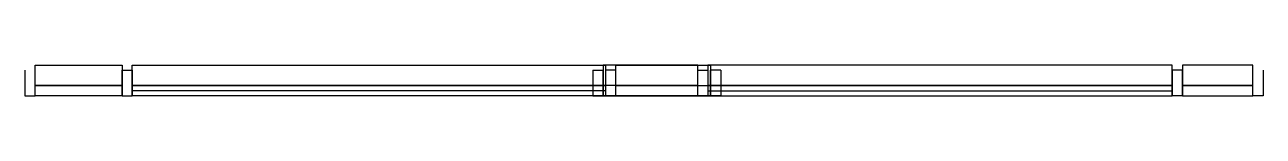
# Model space of a CAD drawing. Extents: x 104700 to 109540, y 61653 to 61773.
import ezdxf

# ---------------------------------------------------------------- set-up
doc = ezdxf.new("R2010")
doc.units = 0
doc.header["$LTSCALE"] = 200
doc.header["$MEASUREMENT"] = 0
doc.layers.add('3TXT', color=3, linetype='CONTINUOUS')
doc.layers.add('55ETC', color=5, linetype='CONTINUOUS')

msp = doc.modelspace()

# ---------------------------------------------------------------- linework, layer by layer
at = {"layer": '3TXT', "color": 53}
for p, q in [((104699.7, 61752.7), (104699.7, 61652.7)), ((104739.7, 61652.7), (104739.7, 61752.7)), ((105079.7, 61652.8), (105079.7, 61752.8)), ((105079.7, 61752.8), (105119.7, 61752.8)), ((105119.7, 61752.8), (105119.7, 61652.8)), ((106919.7, 61752.7), (106919.7, 61652.7)), ((106919.7, 61752.7), (106959.7, 61752.7)), ((106959.7, 61652.7), (106959.7, 61752.7)), ((107009.7, 61752.7), (106969.7, 61752.7)), ((106969.7, 61752.7), (106969.7, 61652.7)), ((107009.7, 61652.7), (107009.7, 61752.7)), ((107329.7, 61652.7), (107329.7, 61752.7)), ((107329.7, 61752.7), (107369.7, 61752.7)), ((107369.7, 61752.7), (107369.7, 61652.7)), ((107379.7, 61652.7), (107379.7, 61752.7)), ((107419.7, 61752.7), (107379.7, 61752.7)), ((107419.7, 61752.7), (107419.7, 61652.7)), ((109223.8, 61752.8), (109183.8, 61752.8)), ((109183.8, 61752.8), (109183.8, 61652.8)), ((109223.8, 61652.8), (109223.8, 61752.8)), ((109499.7, 61652.7), (109499.7, 61752.7)), ((109539.7, 61752.7), (109539.7, 61652.7)), ((104699.7, 61652.7), (104739.7, 61652.7)), ((105079.7, 61652.8), (104739.7, 61652.7)), ((105079.7, 61652.8, 2100), (104739.7, 61652.7, 2100)), ((105079.7, 61652.8, 3900), (104739.7, 61652.7, 3900)), ((105079.7, 61652.8), (105119.7, 61652.8)), ((106969.7, 61652.7, 2000), (105119.7, 61652.8, 2000)), ((106969.7, 61652.7, 2100), (105119.7, 61652.8, 2100)), ((106969.7, 61652.7, 3900), (105119.7, 61652.8, 3900)), ((106919.7, 61652.7), (106959.7, 61652.7)), ((106959.7, 61652.7), (107329.7, 61652.7)), ((106959.7, 61652.7, 2100), (107329.7, 61652.7, 2100)), ((106959.7, 61652.7, 3900), (107329.7, 61652.7, 3900)), ((107009.7, 61652.7), (106969.7, 61652.7)), ((107379.7, 61652.7), (107009.7, 61652.7)), ((107379.7, 61652.7, 2100), (107009.7, 61652.7, 2100)), ((107379.7, 61652.7, 3900), (107009.7, 61652.7, 3900)), ((107329.7, 61652.7), (107369.7, 61652.7)), ((107369.7, 61652.7, 2000), (109183.8, 61652.8, 2000)), ((107369.7, 61652.7, 2100), (109183.8, 61652.8, 2100)), ((107369.7, 61652.7, 3900), (109183.8, 61652.8, 3900)), ((107419.7, 61652.7), (107379.7, 61652.7)), ((109223.8, 61652.8), (109183.8, 61652.8)), ((109223.8, 61652.8), (109499.7, 61652.7)), ((109223.8, 61652.8, 2100), (109499.7, 61652.7, 2100)), ((109223.8, 61652.8, 3900), (109499.7, 61652.7, 3900)), ((109539.7, 61652.7), (109499.7, 61652.7))]:
    msp.add_line(p, q, dxfattribs=at)
for points in [[(105079.7, 61652.8, 2100), (104739.7, 61652.7, 2100), (104739.7, 61772.7, 2100), (105079.7, 61772.8, 2100)], [(105079.7, 61652.8, 2300), (104739.7, 61652.7, 2300), (104739.7, 61772.7, 2300), (105079.7, 61772.8, 2300)], [(106969.7, 61652.7, 2300), (105119.7, 61652.8, 2300), (105119.7, 61772.8, 2300), (106969.7, 61772.7, 2300)], [(106969.7, 61652.7, 2100), (105119.7, 61652.8, 2100), (105119.7, 61772.8, 2100), (106969.7, 61772.7, 2100)], [(106959.7, 61652.7, 2300), (107329.7, 61652.7, 2300), (107329.7, 61772.7, 2300), (106959.7, 61772.7, 2300)], [(106959.7, 61652.7, 2100), (107329.7, 61652.7, 2100), (107329.7, 61772.7, 2100), (106959.7, 61772.7, 2100)], [(107379.7, 61652.7, 2300), (107009.7, 61652.7, 2300), (107009.7, 61772.7, 2300), (107379.7, 61772.7, 2300)], [(107379.7, 61652.7, 2100), (107009.7, 61652.7, 2100), (107009.7, 61772.7, 2100), (107379.7, 61772.7, 2100)], [(107369.7, 61652.7, 2300), (109183.8, 61652.8, 2300), (109183.8, 61772.8, 2300), (107369.7, 61772.7, 2300)], [(107369.7, 61652.7, 2100), (109183.8, 61652.8, 2100), (109183.8, 61772.8, 2100), (107369.7, 61772.7, 2100)], [(109223.8, 61652.8, 2300), (109499.7, 61652.7, 2300), (109499.7, 61772.7, 2300), (109223.8, 61772.8, 2300)], [(109223.8, 61652.8, 2100), (109499.7, 61652.7, 2100), (109499.7, 61772.7, 2100), (109223.8, 61772.8, 2100)], [(105079.7, 61652.8, 100), (104739.7, 61652.7, 100), (104739.7, 61692.7, 100), (105079.7, 61692.8, 100)], [(105079.7, 61652.8, 4000), (104739.7, 61652.7, 4000), (104739.7, 61692.7, 4000), (105079.7, 61692.8, 4000)], [(106969.7, 61652.7, 2000), (105119.7, 61652.8, 2000), (105119.7, 61692.8, 2000), (106969.7, 61692.7, 2000)], [(106969.7, 61652.7, 2100), (105119.7, 61652.8, 2100), (105119.7, 61692.8, 2100), (106969.7, 61692.7, 2100)], [(106969.7, 61652.7, 2100), (105119.7, 61652.8, 2100), (105119.7, 61692.8, 2100), (106969.7, 61692.7, 2100)], [(106969.7, 61652.7, 4000), (105119.7, 61652.8, 4000), (105119.7, 61692.8, 4000), (106969.7, 61692.7, 4000)], [(106959.7, 61652.7, 100), (107329.7, 61652.7, 100), (107329.7, 61692.7, 100), (106959.7, 61692.7, 100)], [(106959.7, 61652.7, 4000), (107329.7, 61652.7, 4000), (107329.7, 61692.7, 4000), (106959.7, 61692.7, 4000)], [(107379.7, 61652.7, 100), (107009.7, 61652.7, 100), (107009.7, 61692.7, 100), (107379.7, 61692.7, 100)], [(107379.7, 61652.7, 4000), (107009.7, 61652.7, 4000), (107009.7, 61692.7, 4000), (107379.7, 61692.7, 4000)], [(107369.7, 61652.7, 2000), (109183.8, 61652.8, 2000), (109183.8, 61692.8, 2000), (107369.7, 61692.7, 2000)], [(107369.7, 61652.7, 2100), (109183.8, 61652.8, 2100), (109183.8, 61692.8, 2100), (107369.7, 61692.7, 2100)], [(107369.7, 61652.7, 2100), (109183.8, 61652.8, 2100), (109183.8, 61692.8, 2100), (107369.7, 61692.7, 2100)], [(107369.7, 61652.7, 4000), (109183.8, 61652.8, 4000), (109183.8, 61692.8, 4000), (107369.7, 61692.7, 4000)], [(109223.8, 61652.8, 100), (109499.7, 61652.7, 100), (109499.7, 61692.7, 100), (109223.8, 61692.8, 100)], [(109223.8, 61652.8, 4000), (109499.7, 61652.7, 4000), (109499.7, 61692.7, 4000), (109223.8, 61692.8, 4000)]]:
    msp.add_3dface(points, dxfattribs=at)
at = {"layer": '55ETC'}
for p, q in [((105079.7, 61692.8), (104739.7, 61692.7)), ((105969.7, 61672.7), (105119.7, 61672.8)), ((106969.7, 61672.7), (105969.7, 61672.7)), ((107329.7, 61692.7), (106959.7, 61692.7)), ((107009.7, 61692.7), (107379.7, 61692.7)), ((107369.7, 61672.7), (108269.7, 61672.7)), ((108269.7, 61672.7), (109183.8, 61672.8)), ((109223.8, 61692.8), (109499.7, 61692.7))]:
    msp.add_line(p, q, dxfattribs=at)
at = {"layer": '55ETC', "color": 142}
for p, q in [((106969.7, 61692.7, 2260), (105119.7, 61692.8, 2260)), ((107369.7, 61692.7, 2260), (109183.8, 61692.8, 2260))]:
    msp.add_line(p, q, dxfattribs=at)

doc.saveas('drawing.dxf')
